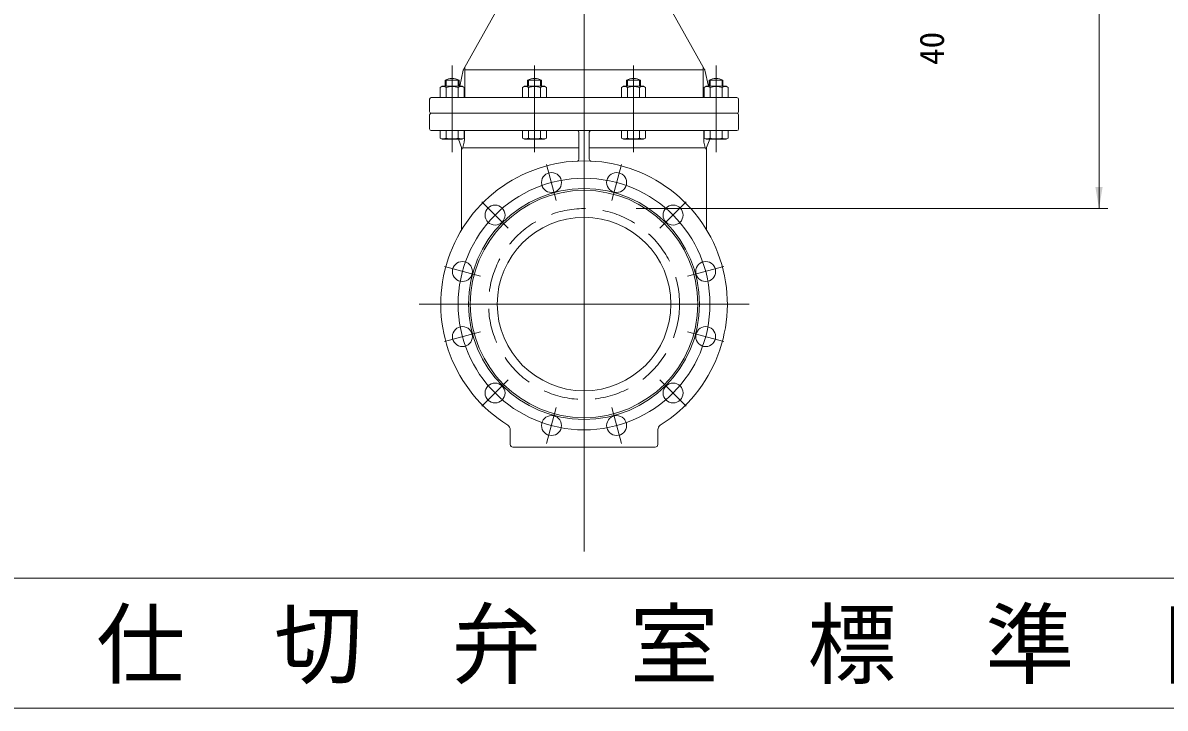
# Model space of a CAD drawing. Units: millimetres, scale not verified. Extents: x -6861 to 6861, y -3554 to 3095.
# Drawn here: x 2576 to 3892, y -705 to 85 of the extents above; entities that cross this region are included whole.
import ezdxf
from ezdxf.enums import TextEntityAlignment as Align

# ---------------------------------------------------------------- set-up
doc = ezdxf.new("R2010")
doc.units = ezdxf.units.MM
doc.header["$LTSCALE"] = 20
doc.linetypes.add('DASHED2', pattern=[3, 2, -1])
for name, color, linetype, lineweight in [('0-3_HIDEN', 7, 'DASHED2', 18), ('0-4_TEMP', 3, 'Continuous', 18), ('0-6_仕切弁', 7, 'Continuous', 18), ('0-7_寸法', 1, 'Continuous', 18), ('0-9_標題', 6, 'Continuous', 18), ('0-A_枠線', 6, 'Continuous', 18)]:
    doc.layers.add(name, color=color, linetype=linetype, lineweight=lineweight)
doc.styles.add('ＭＳ ゴシック', font='')
doc.styles.get('ＭＳ ゴシック').set_extended_font_data('MS Gothic')

msp = doc.modelspace()

# ---------------------------------------------------------------- linework, layer by layer
at = {"layer": '0-3_HIDEN'}
msp.add_circle((3222.8, -239.22), 110, dxfattribs=at)
at = {"layer": '0-4_TEMP'}
for p, q in [((3222.8, 448.51), (3222.8, -524.63)), ((3222.8, -429.22), (3222.8, 325.78)), ((3070.8, -64.22), (3070.8, 35.78)), ((3165.8, -64.22), (3165.8, 35.78)), ((3279.8, -64.22), (3279.8, 35.78)), ((3374.8, -64.22), (3374.8, 35.78)), ((3179.7, -78.4), (3190.83, -119.93)), ((3265.89, -78.4), (3254.76, -119.93)), ((3105.06, -121.49), (3135.47, -151.9)), ((3340.53, -121.49), (3310.12, -151.9)), ((3061.97, -196.13), (3103.5, -207.26)), ((3383.62, -196.13), (3342.09, -207.26)), ((3412.8, -239.22), (3032.8, -239.22)), ((3061.97, -282.32), (3103.5, -271.19)), ((3383.62, -282.32), (3342.09, -271.19)), ((3105.06, -356.96), (3135.47, -326.55)), ((3340.53, -356.96), (3310.12, -326.55)), ((3179.7, -400.05), (3190.83, -358.52)), ((3265.89, -400.05), (3254.76, -358.52))]:
    msp.add_line(p, q, dxfattribs=at)
msp.add_circle((3222.8, -239.22), 145, dxfattribs=at)
at = {"layer": '0-6_仕切弁'}
for p, q in [((3155.04, 157.82), (3083.94, 31.04)), ((3290.55, 157.82), (3361.65, 31.04)), ((3079.64, 11.78), (3083.73, 30.49)), ((3085.51, -1.22), (3085.51, 33.83)), ((3360.08, 30.78), (3085.51, 30.78)), ((3360.08, -1.22), (3360.08, 33.83)), ((3365.95, 11.78), (3361.86, 30.49)), ((3062.8, 18.78), (3078.8, 18.78)), ((3062.8, 18.78), (3062.8, 11.78)), ((3063.88, 19.3), (3063.88, 11.78)), ((3077.72, 19.3), (3077.72, 11.78)), ((3078.8, 18.78), (3078.8, 11.78)), ((3157.8, 18.78), (3173.8, 18.78)), ((3157.8, 18.78), (3157.8, 11.78)), ((3158.88, 19.3), (3158.88, 11.78)), ((3172.72, 19.3), (3172.72, 11.78)), ((3173.8, 18.78), (3173.8, 11.78)), ((3271.8, 18.78), (3287.8, 18.78)), ((3271.8, 18.78), (3271.8, 11.78)), ((3272.88, 19.3), (3272.88, 11.78)), ((3286.72, 19.3), (3286.72, 11.78)), ((3287.8, 18.78), (3287.8, 11.78)), ((3366.8, 18.78), (3382.8, 18.78)), ((3366.8, 18.78), (3366.8, 11.78)), ((3367.88, 19.3), (3367.88, 11.78)), ((3381.72, 19.3), (3381.72, 11.78)), ((3382.8, 18.78), (3382.8, 11.78)), ((3059.3, 11.78), (3056.94, 10.42)), ((3056.94, 10.42), (3056.94, -1.22)), ((3059.3, 11.78), (3082.3, 11.78)), ((3063.87, 10.42), (3063.87, -1.22)), ((3077.72, 10.42), (3077.72, -1.22)), ((3082.3, 11.78), (3084.65, 10.42)), ((3084.65, 10.42), (3084.65, -1.22)), ((3154.3, 11.78), (3151.94, 10.42)), ((3151.94, 10.42), (3151.94, -1.22)), ((3154.3, 11.78), (3177.3, 11.78)), ((3158.87, 10.42), (3158.87, -1.22)), ((3172.72, 10.42), (3172.72, -1.22)), ((3177.3, 11.78), (3179.65, 10.42)), ((3179.65, 10.42), (3179.65, -1.22)), ((3268.3, 11.78), (3265.94, 10.42)), ((3265.94, 10.42), (3265.94, -1.22)), ((3268.3, 11.78), (3291.3, 11.78)), ((3272.87, 10.42), (3272.87, -1.22)), ((3286.72, 10.42), (3286.72, -1.22)), ((3291.3, 11.78), (3293.65, 10.42)), ((3293.65, 10.42), (3293.65, -1.22)), ((3363.3, 11.78), (3360.94, 10.42)), ((3360.94, 10.42), (3360.94, -1.22)), ((3363.3, 11.78), (3386.3, 11.78)), ((3367.87, 10.42), (3367.87, -1.22)), ((3381.72, 10.42), (3381.72, -1.22)), ((3386.3, 11.78), (3388.65, 10.42)), ((3388.65, 10.42), (3388.65, -1.22)), ((3044.8, -3.22), (3044.8, -17.22)), ((3398.8, -1.22), (3046.8, -1.22)), ((3400.8, -3.22), (3400.8, -17.22)), ((3044.8, -37.22), (3044.8, -21.22)), ((3398.8, -19.22), (3046.8, -19.22)), ((3400.8, -37.22), (3400.8, -21.22)), ((3398.8, -39.22), (3046.8, -39.22)), ((3056.94, -47.86), (3056.94, -39.22)), ((3063.87, -47.86), (3063.87, -39.22)), ((3077.72, -47.86), (3077.72, -39.22)), ((3084.65, -47.86), (3084.65, -39.22)), ((3084.92, -49.22), (3084.92, -39.22)), ((3151.94, -47.86), (3151.94, -39.22)), ((3158.87, -47.86), (3158.87, -39.22)), ((3172.72, -47.86), (3172.72, -39.22)), ((3179.65, -47.86), (3179.65, -39.22)), ((3265.94, -47.86), (3265.94, -39.22)), ((3272.87, -47.86), (3272.87, -39.22)), ((3286.72, -47.86), (3286.72, -39.22)), ((3293.65, -47.86), (3293.65, -39.22)), ((3360.68, -49.22), (3360.68, -39.22)), ((3360.94, -47.86), (3360.94, -39.22)), ((3367.87, -47.86), (3367.87, -39.22)), ((3381.72, -47.86), (3381.72, -39.22)), ((3388.65, -47.86), (3388.65, -39.22)), ((3059.3, -49.22), (3056.94, -47.86)), ((3059.3, -49.22), (3082.3, -49.22)), ((3078.05, -49.22), (3081.67, -58.88)), ((3082.3, -49.22), (3084.65, -47.86)), ((3154.3, -49.22), (3151.94, -47.86)), ((3154.3, -49.22), (3177.3, -49.22)), ((3177.3, -49.22), (3179.65, -47.86)), ((3216.8, -72.42), (3216.8, -41.22)), ((3228.8, -72.42), (3228.8, -41.22)), ((3268.3, -49.22), (3265.94, -47.86)), ((3268.3, -49.22), (3291.3, -49.22)), ((3291.3, -49.22), (3293.65, -47.86)), ((3363.3, -49.22), (3360.94, -47.86)), ((3363.3, -49.22), (3386.3, -49.22)), ((3367.55, -49.22), (3363.92, -58.88)), ((3386.3, -49.22), (3388.65, -47.86)), ((3081.8, -59.59), (3081.8, -153.53)), ((3216.8, -59.22), (3083.05, -59.22)), ((3228.8, -59.22), (3362.55, -59.22)), ((3363.8, -59.59), (3363.8, -153.53)), ((3137.8, -401.22), (3137.8, -384)), ((3307.8, -401.22), (3307.8, -384)), ((3140.8, -404.22), (3304.8, -404.22))]:
    msp.add_line(p, q, dxfattribs=at)
for centre, radius in [((3185.27, -99.16), 11.5), ((3260.33, -99.16), 11.5), ((3222.8, -239.22), 133), ((3222.8, -239.22), 131), ((3120.27, -136.69), 11.5), ((3325.33, -136.69), 11.5), ((3222.8, -239.22), 100), ((3082.74, -201.69), 11.5), ((3362.86, -201.69), 11.5), ((3082.74, -276.75), 11.5), ((3362.86, -276.75), 11.5), ((3120.27, -341.75), 11.5), ((3325.33, -341.75), 11.5), ((3185.27, -379.28), 11.5), ((3260.33, -379.28), 11.5)]:
    msp.add_circle(centre, radius, dxfattribs=at)
for centre, radius, start, end in [((3085.69, 30.06), 2, 150.717, 167.661), ((3359.91, 30.06), 2, 12.339, 29.283), ((3070.8, 3.78), 17, 61.928, 118.072), ((3165.8, 3.78), 17, 61.928, 118.072), ((3279.8, 3.78), 17, 61.928, 118.072), ((3374.8, 3.78), 17, 61.928, 118.072), ((3060.4, 5.35), 6.13, 55.616, 115.616), ((3070.8, -11.44), 22.93, 72.412, 107.588), ((3081.19, 5.35), 6.13, 64.384, 124.384), ((3155.4, 5.35), 6.13, 55.616, 115.616), ((3165.8, -11.44), 22.93, 72.412, 107.588), ((3176.19, 5.35), 6.13, 64.384, 124.384), ((3269.4, 5.35), 6.13, 55.616, 115.616), ((3279.8, -11.44), 22.93, 72.412, 107.588), ((3290.19, 5.35), 6.13, 64.384, 124.384), ((3364.4, 5.35), 6.13, 55.616, 115.616), ((3374.8, -11.44), 22.93, 72.412, 107.588), ((3385.19, 5.35), 6.13, 64.384, 124.384), ((3046.8, -3.22), 2, 90, 180), ((3398.8, -3.22), 2, 0, 90), ((3046.8, -17.22), 2, 180, 270), ((3046.8, -21.22), 2, 90, 180), ((3398.8, -17.22), 2, 270, 0), ((3398.8, -21.22), 2, 0, 90), ((3046.8, -37.22), 2, 180, 270), ((3214.8, -41.22), 2, 0, 90), ((3230.8, -41.22), 2, 90, 180), ((3398.8, -37.22), 2, 270, 0), ((3060.4, -42.8), 6.13, 244.384, 304.384), ((3070.8, -26.01), 22.93, 252.412, 287.588), ((3081.19, -42.8), 6.13, 235.616, 295.616), ((3057.23, -49.22), 27.69, 332.538, 0), ((3155.4, -42.8), 6.13, 244.384, 304.384), ((3165.8, -26.01), 22.93, 252.412, 287.588), ((3176.19, -42.8), 6.13, 235.616, 295.616), ((3269.4, -42.8), 6.13, 244.384, 304.384), ((3279.8, -26.01), 22.93, 252.412, 287.588), ((3290.19, -42.8), 6.13, 235.616, 295.616), ((3388.36, -49.22), 27.69, 180, 207.462), ((3364.4, -42.8), 6.13, 244.384, 304.384), ((3374.8, -26.01), 22.93, 252.412, 287.588), ((3385.19, -42.8), 6.13, 235.616, 295.616), ((3079.8, -59.59), 2, 0, 20.556), ((3365.8, -59.59), 2, 159.444, 180), ((3222.8, -239.22), 165, 302.152, 237.848), ((3214.8, -72.42), 2, 272.746, 0), ((3230.8, -72.42), 2, 180, 267.254), ((3131.8, -384), 6, 0, 57.848), ((3313.8, -384), 6, 122.152, 180), ((3140.8, -401.22), 3, 180, 270), ((3304.8, -401.22), 3, 270, 0)]:
    msp.add_arc(centre, radius, start, end, dxfattribs=at)
at = {"layer": '0-7_寸法'}
for p, q in [((3815.84, -129.22), (3815.84, 1170.78)), ((3282.8, -129.22), (3825.84, -129.22))]:
    msp.add_line(p, q, dxfattribs=at)
msp.add_solid([(3811.67, -104.22), (3815.84, -129.22), (3820.01, -104.22)], dxfattribs=at)
at = {"layer": '0-9_標題'}
msp.add_line((1260.93, -555.04), (6860.93, -555.04), dxfattribs=at)
at = {"layer": '0-A_枠線'}
msp.add_line((1260.93, -705.04), (6860.93, -705.04), dxfattribs=at)

# ---------------------------------------------------------------- texts
at = {"layer": '0-7_寸法', "style": 'ＭＳ ゴシック'}
msp.add_text('40', height=28.15, rotation=90, dxfattribs=at).set_placement((3645.78, 36.29), align=Align.BOTTOM_LEFT)
at = {"layer": '0-9_標題', "style": 'ＭＳ ゴシック'}
msp.add_text('仕\u3000切\u3000弁\u3000室\u3000標\u3000準\u3000図\u3000０５\u3000（管径φ２００）', height=75.07, dxfattribs=at).set_placement((2660.93, -691.48), align=Align.BOTTOM_LEFT)

doc.saveas('drawing.dxf')
